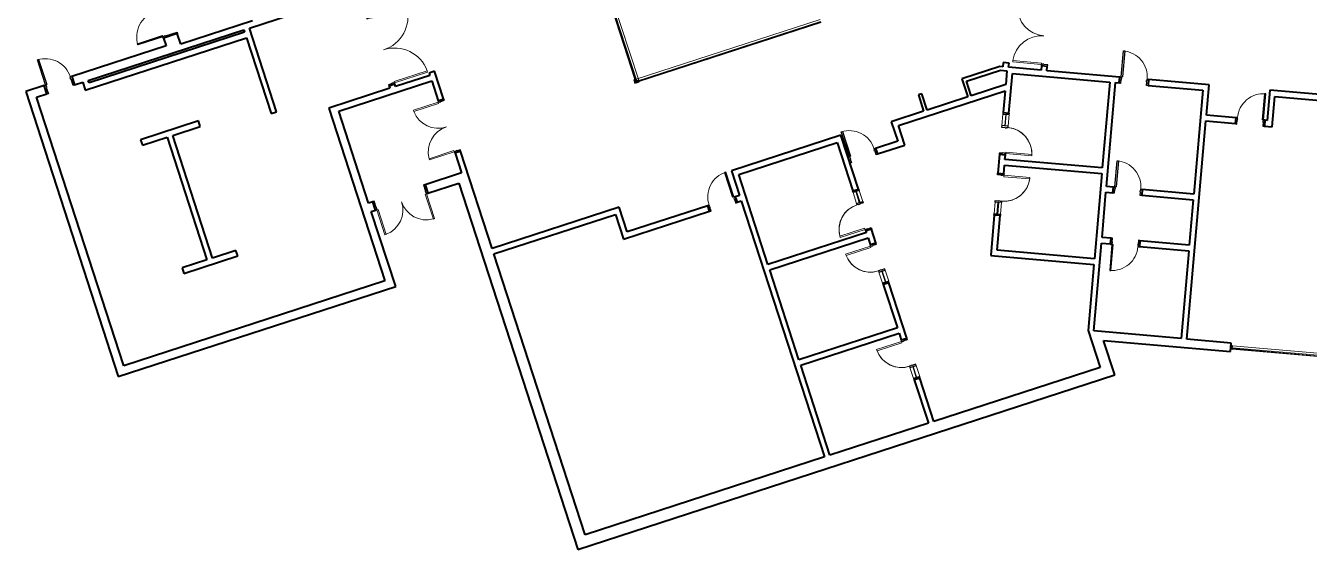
# Model space of a CAD drawing. Header units: inches. Extents: x -2539 to 788, y -163 to 1975.
# Drawn here: x -2390 to -616, y -163 to 560 of the extents above; entities that cross this region are included whole.
import ezdxf

# ---------------------------------------------------------------- set-up
doc = ezdxf.new("R2010")
doc.units = ezdxf.units.IN
doc.header["$MEASUREMENT"] = 0
for name, color, linetype, lineweight in [('A-DOOR', 31, 'Continuous', 15), ('A-DOOR-FRAM', 31, 'Continuous', 25), ('A-GLAZ-CURT', 52, 'Continuous', 9), ('A-GLAZ-CWMG', 51, 'Continuous', 9), ('A-WALL', 113, 'Continuous', 15), ('I-WALL', 2, 'Continuous', 15)]:
    doc.layers.add(name, color=color, linetype=linetype, lineweight=lineweight)

# ---------------------------------------------------------------- blocks, each defined once
blk = doc.blocks.new('Door-Single_CE_ - HM Door-2_ HM Frame-5133576-LEVEL 1 Map Export')
at = {"layer": 'A-DOOR'}
for p, q in [((18, 40.5), (16.25, 40.5)), ((16.25, 40.5), (16.25, 4.5)), ((18, 4.5), (18, 40.5)), ((16.25, 4.5), (18, 4.5))]:
    blk.add_line(p, q, dxfattribs=at)
at = {"layer": 'A-DOOR', "lineweight": 25}
for p, q in [((18, 40.5), (16.25, 40.5)), ((16.25, 40.5), (16.25, 4.5)), ((18, 4.5), (18, 40.5)), ((18, 4.5), (16.25, 4.5))]:
    blk.add_line(p, q, dxfattribs=at)
at = {"layer": 'A-DOOR', "lineweight": 9}
blk.add_arc((18, 4.5), 36, 90, 180.5, dxfattribs=at)
blk.add_arc((18, 4.5), 36, 90, 180.5, dxfattribs=at)
blk.add_arc((18, 4.5), 36, 90, 180.5, dxfattribs=at)
blk.add_arc((18, 4.5), 36, 90, 180.5, dxfattribs=at)
at = {"layer": 'A-DOOR-FRAM'}
for p, q in [((-18, 4.5), (-20, 4.5)), ((-20, 4.5), (-20, -4.5)), ((-18, 2.75), (-18, 4.5)), ((-17.5, 2.75), (-18, 2.75)), ((-18, -4.5), (-18, 0.75)), ((-18, 0.75), (-17.5, 0.75)), ((-17.5, 0.75), (-17.5, 2.75)), ((18, 2.75), (17.5, 2.75)), ((17.5, 2.75), (17.5, 0.75)), ((17.5, 0.75), (18, 0.75)), ((20, 4.5), (18, 4.5)), ((18, 4.5), (18, 2.75)), ((18, 0.75), (18, -4.5)), ((20, -4.5), (20, 4.5)), ((-20, -4.5), (-18, -4.5)), ((18, -4.5), (20, -4.5))]:
    blk.add_line(p, q, dxfattribs=at)
blk = doc.blocks.new('Door-Single_CE_ - HM Door-2_ HM Frame-5133232-LEVEL 1 Map Export')
at = {"layer": 'A-DOOR'}
for p, q in [((16.25, -40.5), (16.25, -4.5)), ((16.25, -4.5), (18, -4.5)), ((18, -4.5), (18, -40.5)), ((18, -40.5), (16.25, -40.5))]:
    blk.add_line(p, q, dxfattribs=at)
at = {"layer": 'A-DOOR', "lineweight": 25}
for p, q in [((16.25, -40.5), (16.25, -4.5)), ((18, -4.5), (16.25, -4.5)), ((18, -4.5), (18, -40.5)), ((18, -40.5), (16.25, -40.5))]:
    blk.add_line(p, q, dxfattribs=at)
at = {"layer": 'A-DOOR', "lineweight": 9}
blk.add_arc((18, -4.5), 36, 179.5, 270, dxfattribs=at)
blk.add_arc((18, -4.5), 36, 179.5, 270, dxfattribs=at)
blk.add_arc((18, -4.5), 36, 179.5, 270, dxfattribs=at)
blk.add_arc((18, -4.5), 36, 179.5, 270, dxfattribs=at)
at = {"layer": 'A-DOOR-FRAM'}
for p, q in [((-20, 4.5), (-18, 4.5)), ((-20, -4.5), (-20, 4.5)), ((-18, 4.5), (-18, -0.75)), ((18, 4.5), (20, 4.5)), ((18, -0.75), (18, 4.5)), ((20, 4.5), (20, -4.5)), ((-18, -4.5), (-20, -4.5)), ((-18, -0.75), (-17.5, -0.75)), ((-18, -2.75), (-18, -4.5)), ((-17.5, -2.75), (-18, -2.75)), ((-17.5, -0.75), (-17.5, -2.75)), ((17.5, -0.75), (18, -0.75)), ((17.5, -2.75), (17.5, -0.75)), ((18, -2.75), (17.5, -2.75)), ((18, -4.5), (18, -2.75)), ((20, -4.5), (18, -4.5))]:
    blk.add_line(p, q, dxfattribs=at)
blk = doc.blocks.new('System Panel - zGlazed-5170841-LEVEL 1 Map Export')
at = {"layer": 'A-GLAZ-CURT', "lineweight": 15}
for p, q in [((214, -0.5), (-214, -0.5)), ((-214, -0.5), (-214, -1.5)), ((-214, -1.5), (214, -1.5)), ((214, -1.5), (214, -0.5))]:
    blk.add_line(p, q, dxfattribs=at)
blk = doc.blocks.new('Rectangular Mullion - 4 1_2_ x 2_ Rectangular_CE_-5136554-LEVEL 1 Map Export')
at = {"layer": 'A-GLAZ-CWMG'}
for p, q in [((-296.5, 75.8), (-722.9, 113.1)), ((-296.1, 80.3), (-722.5, 117.6))]:
    blk.add_line(p, q, dxfattribs=at)
blk = doc.blocks.new('Rectangular Mullion - 4 1_2_ x 2_ Rectangular_CE_-5170843-LEVEL 1 Map Export')
at = {"layer": 'A-GLAZ-CWMG', "lineweight": 25}
for p, q in [((0, 2.25), (-2, 2.25)), ((-2, 2.25), (-2, -2.25)), ((0, -2.25), (0, 2.25)), ((-2, -2.25), (0, -2.25))]:
    blk.add_line(p, q, dxfattribs=at)
blk = doc.blocks.new('Door-Single_CE_ - HM Door-2_ HM Frame-5143902-LEVEL 1 Map Export')
at = {"layer": 'A-DOOR'}
for p, q in [((16.25, -46.5), (16.25, -10.5)), ((16.25, -10.5), (18, -10.5)), ((18, -10.5), (18, -46.5)), ((18, -46.5), (16.25, -46.5))]:
    blk.add_line(p, q, dxfattribs=at)
at = {"layer": 'A-DOOR', "lineweight": 25}
for p, q in [((16.25, -46.5), (16.25, -10.5)), ((18, -10.5), (16.25, -10.5)), ((18, -10.5), (18, -46.5)), ((18, -46.5), (16.25, -46.5))]:
    blk.add_line(p, q, dxfattribs=at)
at = {"layer": 'A-DOOR', "lineweight": 9}
blk.add_arc((18, -10.5), 36, 179.5, 270, dxfattribs=at)
blk.add_arc((18, -10.5), 36, 179.5, 270, dxfattribs=at)
blk.add_arc((18, -10.5), 36, 179.5, 270, dxfattribs=at)
blk.add_arc((18, -10.5), 36, 179.5, 270, dxfattribs=at)
at = {"layer": 'A-DOOR-FRAM'}
for p, q in [((-20, 10.5), (-18, 10.5)), ((-20, -10.5), (-20, 10.5)), ((-18, 10.5), (-18, -6.75)), ((18, 10.5), (20, 10.5)), ((18, -6.75), (18, 10.5)), ((20, 10.5), (20, -10.5)), ((-18, -10.5), (-20, -10.5)), ((-18, -6.75), (-17.5, -6.75)), ((-18, -8.75), (-18, -10.5)), ((-17.5, -8.75), (-18, -8.75)), ((-17.5, -6.75), (-17.5, -8.75)), ((17.5, -6.75), (18, -6.75)), ((17.5, -8.75), (17.5, -6.75)), ((18, -8.75), (17.5, -8.75)), ((18, -10.5), (18, -8.75)), ((20, -10.5), (18, -10.5))]:
    blk.add_line(p, q, dxfattribs=at)
blk = doc.blocks.new('Door-Single_CE_ - HM Door-2_ HM Frame-5145092-LEVEL 1 Map Export')
at = {"layer": 'A-DOOR'}
for p, q in [((16.25, -42.5), (16.25, -6.5)), ((16.25, -6.5), (18, -6.5)), ((18, -6.5), (18, -42.5)), ((18, -42.5), (16.25, -42.5))]:
    blk.add_line(p, q, dxfattribs=at)
at = {"layer": 'A-DOOR', "lineweight": 25}
for p, q in [((16.25, -42.5), (16.25, -6.5)), ((18, -6.5), (16.25, -6.5)), ((18, -6.5), (18, -42.5)), ((18, -42.5), (16.25, -42.5))]:
    blk.add_line(p, q, dxfattribs=at)
at = {"layer": 'A-DOOR', "lineweight": 9}
blk.add_arc((18, -6.5), 36, 179.5, 270, dxfattribs=at)
blk.add_arc((18, -6.5), 36, 179.5, 270, dxfattribs=at)
blk.add_arc((18, -6.5), 36, 179.5, 270, dxfattribs=at)
blk.add_arc((18, -6.5), 36, 179.5, 270, dxfattribs=at)
at = {"layer": 'A-DOOR-FRAM'}
for p, q in [((-20, 6.5), (-18, 6.5)), ((-20, -6.5), (-20, 6.5)), ((-18, 6.5), (-18, -2.75)), ((18, 6.5), (20, 6.5)), ((18, -2.75), (18, 6.5)), ((20, 6.5), (20, -6.5)), ((-18, -6.5), (-20, -6.5)), ((-18, -2.75), (-17.5, -2.75)), ((-18, -4.75), (-18, -6.5)), ((-17.5, -4.75), (-18, -4.75)), ((-17.5, -2.75), (-17.5, -4.75)), ((17.5, -2.75), (18, -2.75)), ((17.5, -4.75), (17.5, -2.75)), ((18, -4.75), (17.5, -4.75)), ((18, -6.5), (18, -4.75)), ((20, -6.5), (18, -6.5))]:
    blk.add_line(p, q, dxfattribs=at)
blk = doc.blocks.new('Door-Single-Sidelite_CE_ - WD Door-2_ HM Frame-Sidelite-5190575-LEVEL 1 Map Export')
at = {"layer": 'A-DOOR'}
for p, q in [((18, 40.5), (16, 40.5)), ((16, 40.5), (16, 4.5)), ((18, 4.5), (18, 40.5)), ((16, 4.5), (18, 4.5))]:
    blk.add_line(p, q, dxfattribs=at)
at = {"layer": 'A-DOOR', "lineweight": 25}
for p, q in [((-20, 0.125), (-36, 0.125)), ((-36, 0.125), (-36, -0.125)), ((-20, -0.125), (-20, 0.125)), ((-36, -0.125), (-20, -0.125))]:
    blk.add_line(p, q, dxfattribs=at)
at = {"layer": 'A-DOOR', "lineweight": 9}
for start, end in [(93.196373, 180.5), (90, 179.5)]:
    blk.add_arc((18, 4.5), 36, start, end, dxfattribs=at)
at = {"layer": 'A-DOOR-FRAM'}
for p, q in [((-36, 4.5), (-38, 4.5)), ((-38, 4.5), (-38, -4.5)), ((-36, -4.5), (-36, 4.5)), ((-18, 4.5), (-20, 4.5)), ((-20, 4.5), (-20, -4.5)), ((-18, 2.5), (-18, 4.5)), ((-17.5, 2.5), (-18, 2.5)), ((-18, -4.5), (-18, 0.5)), ((-18, 0.5), (-17.5, 0.5)), ((-17.5, 0.5), (-17.5, 2.5)), ((18, 2.5), (17.5, 2.5)), ((17.5, 2.5), (17.5, 0.5)), ((17.5, 0.5), (18, 0.5)), ((20, 4.5), (18, 4.5)), ((18, 4.5), (18, 2.5)), ((18, 0.5), (18, -4.5)), ((20, -4.5), (20, 4.5)), ((-38, -4.5), (-36, -4.5)), ((-20, -4.5), (-18, -4.5)), ((18, -4.5), (20, -4.5))]:
    blk.add_line(p, q, dxfattribs=at)
at = {"layer": 'A-DOOR-FRAM', "lineweight": 9}
for p, q in [((-36, 4.5), (-20, 4.5)), ((-20, -4.5), (-36, -4.5))]:
    blk.add_line(p, q, dxfattribs=at)
blk = doc.blocks.new('Door-Single-Sidelite_CE_ - WD Door-2_ HM Frame-Sidelite-5190960-LEVEL 1 Map Export')
at = {"layer": 'A-DOOR', "lineweight": 25}
for p, q in [((-36, -0.125), (-36, 0.125)), ((-36, 0.125), (-20, 0.125)), ((-20, 0.125), (-20, -0.125)), ((-20, -0.125), (-36, -0.125))]:
    blk.add_line(p, q, dxfattribs=at)
at = {"layer": 'A-DOOR'}
for p, q in [((16, -4.5), (18, -4.5)), ((16, -40.5), (16, -4.5)), ((18, -4.5), (18, -40.5)), ((18, -40.5), (16, -40.5))]:
    blk.add_line(p, q, dxfattribs=at)
at = {"layer": 'A-DOOR', "lineweight": 9}
for start, end in [(179.5, 266.803627), (180.5, 270)]:
    blk.add_arc((18, -4.5), 36, start, end, dxfattribs=at)
at = {"layer": 'A-DOOR-FRAM'}
for p, q in [((-38, 4.5), (-36, 4.5)), ((-38, -4.5), (-38, 4.5)), ((-36, 4.5), (-36, -4.5)), ((-20, 4.5), (-18, 4.5)), ((-20, -4.5), (-20, 4.5)), ((-18, 4.5), (-18, -0.5)), ((18, 4.5), (20, 4.5)), ((18, -0.5), (18, 4.5)), ((20, 4.5), (20, -4.5)), ((-36, -4.5), (-38, -4.5)), ((-18, -4.5), (-20, -4.5)), ((-18, -0.5), (-17.5, -0.5)), ((-18, -2.5), (-18, -4.5)), ((-17.5, -2.5), (-18, -2.5)), ((-17.5, -0.5), (-17.5, -2.5)), ((17.5, -0.5), (18, -0.5)), ((17.5, -2.5), (17.5, -0.5)), ((18, -2.5), (17.5, -2.5)), ((18, -4.5), (18, -2.5)), ((20, -4.5), (18, -4.5))]:
    blk.add_line(p, q, dxfattribs=at)
at = {"layer": 'A-DOOR-FRAM', "lineweight": 9}
for p, q in [((-20, 4.5), (-36, 4.5)), ((-36, -4.5), (-20, -4.5))]:
    blk.add_line(p, q, dxfattribs=at)
blk = doc.blocks.new('Door-Double_CE_ - HM Door-2_ HM Frame-5169052-LEVEL 1 Map Export')
at = {"layer": 'A-DOOR'}
for p, q in [((-46.25, 52.5), (-48, 52.5)), ((-48, 52.5), (-48, 4.5)), ((-46.25, 4.5), (-46.25, 52.5)), ((48, 52.5), (46.25, 52.5)), ((46.25, 52.5), (46.25, 4.5)), ((48, 4.5), (48, 52.5)), ((-48, 4.5), (-46.25, 4.5)), ((46.25, 4.5), (48, 4.5))]:
    blk.add_line(p, q, dxfattribs=at)
at = {"layer": 'A-DOOR', "lineweight": 9}
for centre, start, end in [((-48, 4.5), 359.5, 87.91007), ((48, 4.5), 92.08993, 180.5)]:
    blk.add_arc(centre, 48, start, end, dxfattribs=at)
at = {"layer": 'A-DOOR-FRAM'}
for p, q in [((-48, 4.5), (-50, 4.5)), ((-50, 4.5), (-50, -4.5)), ((-48, 2.75), (-48, 4.5)), ((-47.5, 2.75), (-48, 2.75)), ((-48, -4.5), (-48, 0.75)), ((-48, 0.75), (-47.5, 0.75)), ((-47.5, 0.75), (-47.5, 2.75)), ((48, 2.75), (47.5, 2.75)), ((47.5, 2.75), (47.5, 0.75)), ((47.5, 0.75), (48, 0.75)), ((50, 4.5), (48, 4.5)), ((48, 4.5), (48, 2.75)), ((48, 0.75), (48, -4.5)), ((50, -4.5), (50, 4.5)), ((-50, -4.5), (-48, -4.5)), ((48, -4.5), (50, -4.5))]:
    blk.add_line(p, q, dxfattribs=at)
blk = doc.blocks.new('Door-Double_CE_ - HM Door-2_ HM Frame-5172602-LEVEL 1 Map Export')
at = {"layer": 'A-DOOR'}
for p, q in [((-34.25, 42.5), (-36, 42.5)), ((-36, 42.5), (-36, 6.5)), ((-34.25, 6.5), (-34.25, 42.5)), ((36, 42.5), (34.25, 42.5)), ((34.25, 42.5), (34.25, 6.5)), ((36, 6.5), (36, 42.5)), ((-36, 6.5), (-34.25, 6.5)), ((34.25, 6.5), (36, 6.5))]:
    blk.add_line(p, q, dxfattribs=at)
at = {"layer": 'A-DOOR', "lineweight": 9}
for centre, start, end in [((-36, 6.5), 359.5, 87.20317), ((36, 6.5), 92.78611, 180.5)]:
    blk.add_arc(centre, 36, start, end, dxfattribs=at)
at = {"layer": 'A-DOOR-FRAM'}
for p, q in [((-36, 6.5), (-38, 6.5)), ((-38, 6.5), (-38, -6.5)), ((-36, 4.75), (-36, 6.5)), ((-35.5, 4.75), (-36, 4.75)), ((-36, -6.5), (-36, 2.75)), ((-36, 2.75), (-35.5, 2.75)), ((-35.5, 2.75), (-35.5, 4.75)), ((36, 4.75), (35.5, 4.75)), ((35.5, 4.75), (35.5, 2.75)), ((35.5, 2.75), (36, 2.75)), ((38, 6.5), (36, 6.5)), ((36, 6.5), (36, 4.75)), ((36, 2.75), (36, -6.5)), ((38, -6.5), (38, 6.5)), ((-38, -6.5), (-36, -6.5)), ((36, -6.5), (38, -6.5))]:
    blk.add_line(p, q, dxfattribs=at)
blk = doc.blocks.new('Door-Double_CE_ - HM Door-2_ HM Frame-5132339-LEVEL 1 Map Export')
at = {"layer": 'A-DOOR'}
for p, q in [((-34.25, 40.5), (-36, 40.5)), ((-36, 40.5), (-36, 4.5)), ((-34.25, 4.5), (-34.25, 40.5)), ((36, 40.5), (34.25, 40.5)), ((34.25, 40.5), (34.25, 4.5)), ((36, 4.5), (36, 40.5)), ((-36, 4.5), (-34.25, 4.5)), ((34.25, 4.5), (36, 4.5))]:
    blk.add_line(p, q, dxfattribs=at)
at = {"layer": 'A-DOOR', "lineweight": 9}
for centre, start, end in [((-36, 4.5), 359.5, 87.20317), ((36, 4.5), 92.78611, 180.5)]:
    blk.add_arc(centre, 36, start, end, dxfattribs=at)
at = {"layer": 'A-DOOR-FRAM'}
for p, q in [((-36, 4.5), (-38, 4.5)), ((-38, 4.5), (-38, -4.5)), ((-36, 2.75), (-36, 4.5)), ((-35.5, 2.75), (-36, 2.75)), ((-36, -4.5), (-36, 0.75)), ((-36, 0.75), (-35.5, 0.75)), ((-35.5, 0.75), (-35.5, 2.75)), ((36, 2.75), (35.5, 2.75)), ((35.5, 2.75), (35.5, 0.75)), ((35.5, 0.75), (36, 0.75)), ((38, 4.5), (36, 4.5)), ((36, 4.5), (36, 2.75)), ((36, 0.75), (36, -4.5)), ((38, -4.5), (38, 4.5)), ((-38, -4.5), (-36, -4.5)), ((36, -4.5), (38, -4.5))]:
    blk.add_line(p, q, dxfattribs=at)
blk = doc.blocks.new('Door-Double_CE_ - HM Door-2_ HM Frame-5176251-LEVEL 1 Map Export')
at = {"layer": 'A-DOOR'}
for p, q in [((-37.75, 44), (-39.5, 44)), ((-39.5, 44), (-39.5, 4.5)), ((-37.75, 4.5), (-37.75, 44)), ((39.5, 44), (37.75, 44)), ((37.75, 44), (37.75, 4.5)), ((39.5, 4.5), (39.5, 44)), ((-39.5, 4.5), (-37.75, 4.5)), ((37.75, 4.5), (39.5, 4.5))]:
    blk.add_line(p, q, dxfattribs=at)
at = {"layer": 'A-DOOR', "lineweight": 9}
for centre, start, end in [((-39.5, 4.5), 359.5, 87.46093), ((39.5, 4.5), 92.53907, 180.5)]:
    blk.add_arc(centre, 39.5, start, end, dxfattribs=at)
at = {"layer": 'A-DOOR-FRAM'}
for p, q in [((-39.5, 4.5), (-41.5, 4.5)), ((-41.5, 4.5), (-41.5, -4.5)), ((-39.5, 2.75), (-39.5, 4.5)), ((-39, 2.75), (-39.5, 2.75)), ((-39.5, -4.5), (-39.5, 0.75)), ((-39.5, 0.75), (-39, 0.75)), ((-39, 0.75), (-39, 2.75)), ((39.5, 2.75), (39, 2.75)), ((39, 2.75), (39, 0.75)), ((39, 0.75), (39.5, 0.75)), ((41.5, 4.5), (39.5, 4.5)), ((39.5, 4.5), (39.5, 2.75)), ((39.5, 0.75), (39.5, -4.5)), ((41.5, -4.5), (41.5, 4.5)), ((-41.5, -4.5), (-39.5, -4.5)), ((39.5, -4.5), (41.5, -4.5))]:
    blk.add_line(p, q, dxfattribs=at)
blk = doc.blocks.new('System Panel - zGlazed-5187562-LEVEL 1 Map Export')
at = {"layer": 'A-GLAZ-CURT', "lineweight": 15}
for p, q in [((134.25, 1.5), (-134.25, 1.5)), ((-134.25, 1.5), (-134.25, 0.5)), ((-134.25, 0.5), (134.25, 0.5)), ((134.25, 0.5), (134.25, 1.5))]:
    blk.add_line(p, q, dxfattribs=at)
blk = doc.blocks.new('Rectangular Mullion - 4 1_2_ x 2_ Rectangular_CE_-5187522-LEVEL 1 Map Export')
at = {"layer": 'A-GLAZ-CWMG'}
for p, q in [((-1546.2, 485.9), (-1292.3, 568.4)), ((-1542.2, 482.5), (-1290.9, 564.1)), ((-1547.6, 485.4), (-1547.2, 485.6))]:
    blk.add_line(p, q, dxfattribs=at)
blk = doc.blocks.new('Rectangular Mullion - 4 1_2_ x 2_ Rectangular_CE_-5187563-LEVEL 1 Map Export')
at = {"layer": 'A-GLAZ-CWMG', "lineweight": 25}
for p, q in [((-2, 2.25), (0, 2.25)), ((-2, -2.25), (-2, 2.25)), ((0, 2.25), (0, -2.25)), ((0, -2.25), (-2, -2.25))]:
    blk.add_line(p, q, dxfattribs=at)
blk = doc.blocks.new('System Panel - zGlazed-5187741-LEVEL 1 Map Export')
at = {"layer": 'A-GLAZ-CURT', "lineweight": 15}
for p, q in [((63.6, 1.5), (-63.6, 1.5)), ((-63.6, 1.5), (-63.6, 0.5)), ((-63.6, 0.5), (63.6, 0.5)), ((63.6, 0.5), (63.6, 1.5))]:
    blk.add_line(p, q, dxfattribs=at)
blk = doc.blocks.new('Rectangular Mullion - 4 1_2_ x 2_ Rectangular_CE_-5187737-LEVEL 1 Map Export')
at = {"layer": 'A-GLAZ-CWMG'}
for p, q in [((-1586.4, 604), (-1547.9, 485.4)), ((-1582.1, 605.4), (-1542.8, 484.4))]:
    blk.add_line(p, q, dxfattribs=at)
blk = doc.blocks.new('Rectangular Mullion - 4 1_2_ x 2_ Rectangular_CE_-5187564-LEVEL 1 Map Export')
at = {"layer": 'A-GLAZ-CWMG', "lineweight": 25}
for p, q in [((0, 2.25), (-2, 2.25)), ((-2, 2.25), (-2, -2.25)), ((0, -2.25), (0, 2.25)), ((-2, -2.25), (0, -2.25))]:
    blk.add_line(p, q, dxfattribs=at)

msp = doc.modelspace()

# ---------------------------------------------------------------- linework, layer by layer
at = {"layer": 'A-WALL', "color": 7, "lineweight": 40}
for p, q in [((-2080.7, 556.6), (-1929.5, 605.7)), ((-2303.3, 484.3), (-2088.3, 554.1)), ((-2087.2, 550.7), (-2302.1, 480.8)), ((-2076.5, 566.3), (-2175.4, 534.2)), ((-2088.3, 554.1), (-2087.2, 550.7)), ((-2043.1, 440.9), (-2080.7, 556.6)), ((-2307.3, 470.7), (-2084.7, 543)), ((-2180.2, 548.8), (-2199.2, 542.6)), ((-2199.2, 542.6), (-2195.7, 531.8)), ((-2175.4, 534.2), (-2180.2, 548.8)), ((-2084.7, 543), (-2050.7, 438.4)), ((-2195.7, 531.8), (-2326, 489.5)), ((-1824.7, 496.8), (-1832.3, 494.3)), ((-1812.3, 458.6), (-1824.7, 496.8)), ((-1039.1, 508.9), (-1039.6, 503)), ((-1031.1, 508.2), (-1039.1, 508.9)), ((-1034.1, 497.4), (-1035.7, 478.5)), ((-1031.7, 502.3), (-1031.1, 508.2)), ((-986.8, 498.3), (-1031.7, 502.3)), ((-986.3, 504.3), (-986.8, 498.3)), ((-978.3, 503.6), (-986.3, 504.3)), ((-978.9, 497.6), (-978.3, 503.6)), ((-878.2, 488.8), (-978.9, 497.6)), ((-2326, 489.5), (-2322.3, 478.1)), ((-2322.3, 478.1), (-2310.9, 481.8)), ((-2310.9, 481.8), (-2307.3, 470.7)), ((-2302.1, 480.8), (-2303.3, 484.3)), ((-1957.2, 441.9), (-1828.8, 483.6)), ((-1879.9, 478.9), (-1887.5, 476.4)), ((-1878.9, 475.8), (-1879.9, 478.9)), ((-1831.3, 491.2), (-1878.9, 475.8)), ((-1832.3, 494.3), (-1831.3, 491.2)), ((-1828.8, 483.6), (-1819.9, 456.1)), ((-1031.2, 439), (-1026.4, 493.8)), ((-1026.4, 493.8), (-891.9, 482)), ((-891.9, 482), (-902.3, 363.4)), ((-896.5, 337.8), (-883.9, 481.3)), ((-883.9, 481.3), (-878.9, 480.9)), ((-878.9, 480.9), (-878.2, 488.8)), ((-838.4, 485.3), (-839.1, 477.4)), ((-754.7, 478), (-838.4, 485.3)), ((-2364, 477.1), (-2389.7, 468.8)), ((-2389.7, 468.8), (-2261.8, 75.1)), ((-2374.6, 461.1), (-2360.3, 465.7)), ((-2360.3, 465.7), (-2364, 477.1)), ((-1886.5, 473.3), (-1971.1, 445.8)), ((-1887.5, 476.4), (-1886.5, 473.3)), ((-1183.7, 422), (-1036.5, 469.9)), ((-1088.2, 461.5), (-1144.4, 443.2)), ((-1035.7, 478.5), (-1083.5, 463)), ((-1036.5, 469.9), (-1039.1, 439.7)), ((-839.1, 477.4), (-763.4, 470.8)), ((-763.4, 470.8), (-775.9, 327.3)), ((-758.4, 436.2), (-754.7, 478)), ((-671, 470.7), (-674.7, 428.9)), ((-303.4, 438.5), (-671, 470.7)), ((-667.4, 420.2), (-663.8, 462)), ((-663.8, 462), (-312.1, 431.3)), ((-2254.1, 90.2), (-2374.6, 461.1)), ((-1971.1, 445.8), (-1893.6, 207.3)), ((-1819.9, 456.1), (-1812.3, 458.6)), ((-2151.1, 428.2), (-2230.9, 402.2)), ((-2148.6, 420.6), (-2151.1, 428.2)), ((-2050.7, 438.4), (-2043.1, 440.9)), ((-1915.9, 314.7), (-1957.2, 441.9)), ((-1149.1, 441.7), (-1193.8, 427.2)), ((-1193.8, 427.2), (-1185, 400.1)), ((-1039.1, 439.7), (-1031.2, 439)), ((-785.4, 126.9), (-759.1, 428.2)), ((-759.1, 428.2), (-718.2, 424.6)), ((-717.5, 432.6), (-758.4, 436.2)), ((-718.2, 424.6), (-717.5, 432.6)), ((-677.7, 429.1), (-678.4, 421.2)), ((-674.7, 428.9), (-677.7, 429.1)), ((-2186.6, 408.2), (-2148.6, 420.6)), ((-2131.6, 238.9), (-2186.6, 408.2)), ((-1263.4, 408.4), (-1414.6, 359.2)), ((-1239.3, 334.1), (-1263.4, 408.4)), ((-1174.9, 394.9), (-1183.7, 422)), ((-678.4, 421.2), (-667.4, 420.2)), ((-2230.9, 402.2), (-2228.5, 394.6)), ((-2228.5, 394.6), (-2194.2, 405.7)), ((-2194.2, 405.7), (-2139.2, 236.4)), ((-1404.6, 354.1), (-1268.5, 398.3)), ((-1268.5, 398.3), (-1246.9, 331.6)), ((-1185, 400.1), (-1215.4, 390.2)), ((-1215.4, 390.2), (-1213, 382.6)), ((-1213, 382.6), (-1174.9, 394.9)), ((-1788.8, 386.3), (-1796.4, 383.9)), ((-1796.4, 383.9), (-1787.5, 356.4)), ((-1745.2, 252.2), (-1788.8, 386.3)), ((-1044.2, 381.9), (-1046.5, 356)), ((-1036.2, 381.2), (-1044.2, 381.9)), ((-1036.8, 375.2), (-1036.2, 381.2)), ((-902.3, 363.4), (-1036.8, 375.2)), ((-1787.5, 356.4), (-1837.9, 340)), ((-1414.6, 359.2), (-1403.6, 325.4)), ((-1046.5, 356), (-1038.5, 355.3)), ((-1038.5, 355.3), (-1037.4, 367.2)), ((-1037.4, 367.2), (-903, 355.5)), ((-903, 355.5), (-913.2, 237.9)), ((-1837.9, 340), (-1834.2, 328.6)), ((-1834.2, 328.6), (-1791.4, 342.5)), ((-1791.4, 342.5), (-1627, -163.5)), ((-1364.2, 230), (-1404.6, 354.1)), ((-887, 337), (-896.5, 337.8)), ((-887.7, 329.1), (-887, 337)), ((-1403.6, 325.4), (-1409.3, 323.5)), ((-1409.3, 323.5), (-1406.9, 315.9)), ((-1246.9, 331.6), (-1239.3, 334.1)), ((-902.6, 267.4), (-897.2, 329.9)), ((-897.2, 329.9), (-887.7, 329.1)), ((-847.2, 333.5), (-847.9, 325.6)), ((-847.9, 325.6), (-776.6, 319.3)), ((-775.9, 327.3), (-847.2, 333.5)), ((-776.6, 319.3), (-782.1, 256.8)), ((-1910.2, 316.5), (-1915.9, 314.7)), ((-1912.2, 303.3), (-1906.5, 305.1)), ((-1878.5, 199.6), (-1912.2, 303.3)), ((-1906.5, 305.1), (-1910.2, 316.5)), ((-1569.6, 309.3), (-1745.2, 252.2)), ((-1558.5, 275), (-1569.6, 309.3)), ((-1563.7, 265), (-1444.9, 303.5)), ((-1447.4, 311.1), (-1558.5, 275)), ((-1444.9, 303.5), (-1447.4, 311.1)), ((-1406.9, 315.9), (-1401.2, 317.8)), ((-1401.2, 317.8), (-1286.2, -35.9)), ((-1742.8, 244.6), (-1574.8, 299.2)), ((-1574.8, 299.2), (-1563.7, 265)), ((-1051.5, 298.2), (-1056.4, 242.4)), ((-1043.6, 297.5), (-1051.5, 298.2)), ((-1047.7, 249.7), (-1043.6, 297.5)), ((-1228.2, 274.2), (-1364.2, 230)), ((-1361.8, 222.4), (-1225.8, 266.6)), ((-1221.3, 278.9), (-1229, 276.4)), ((-1229, 276.4), (-1228.2, 274.2)), ((-1225.8, 266.6), (-1222.8, 257.4)), ((-1215.2, 259.9), (-1221.3, 278.9)), ((-890.2, 266.3), (-902.6, 267.4)), ((-890.9, 258.3), (-890.2, 266.3)), ((-2099.3, 249.4), (-2131.6, 238.9)), ((-2096.8, 241.8), (-2099.3, 249.4)), ((-1222.8, 257.4), (-1215.2, 259.9)), ((-913.2, 237.9), (-1047.7, 249.7)), ((-914, 138.1), (-903.3, 259.4)), ((-903.3, 259.4), (-890.9, 258.3)), ((-850.3, 262.8), (-851, 254.8)), ((-851, 254.8), (-782.8, 248.9)), ((-782.1, 256.8), (-850.3, 262.8)), ((-782.8, 248.9), (-793.4, 127.6)), ((-2139.2, 236.4), (-2173.5, 225.3)), ((-2171, 217.7), (-2096.8, 241.8)), ((-1616.7, -143.3), (-1742.8, 244.6)), ((-1056.4, 242.4), (-913.9, 230)), ((-2173.5, 225.3), (-2171, 217.7)), ((-1321.4, 98.3), (-1361.8, 222.4)), ((-913.9, 230), (-921.9, 138.8)), ((-2261.8, 75.1), (-1878.5, 199.6)), ((-1893.6, 207.3), (-2254.1, 90.2)), ((-1197.2, 204.7), (-1204.9, 202.3)), ((-1204.9, 202.3), (-1185.4, 142.5)), ((-1172.4, 128.2), (-1197.2, 204.7)), ((-1185.4, 142.5), (-1321.4, 98.3)), ((-1319, 90.7), (-1183, 134.9)), ((-1183, 134.9), (-1180, 125.7)), ((-1180, 125.7), (-1172.4, 128.2)), ((-921.9, 138.8), (-921.9, 138.8)), ((-921.9, 138.8), (-905.3, 87.8)), ((-793.4, 127.6), (-914, 138.1)), ((-900.6, 124.9), (-725.2, 109.6)), ((-885.2, 77.6), (-900.6, 124.9)), ((-724.2, 121.5), (-785.4, 126.9)), ((-725.2, 109.6), (-724.2, 121.5)), ((-1278.6, -33.4), (-1319, 90.7)), ((-1627, -163.5), (-885.2, 77.6)), ((-1154.4, 73), (-1162.1, 70.5)), ((-1135, 13.2), (-1154.4, 73)), ((-905.3, 87.8), (-1135, 13.2)), ((-1162.1, 70.5), (-1142.6, 10.7)), ((-1142.6, 10.7), (-1278.6, -33.4)), ((-1286.2, -35.9), (-1616.7, -143.3))]:
    msp.add_line(p, q, dxfattribs=at)
at = {"layer": 'I-WALL', "color": 7, "lineweight": 40}
for p, q in [((-1043.7, 503.3), (-1096.3, 486.2)), ((-1090, 483), (-1043.1, 498.2)), ((-1039.6, 503), (-1043.7, 503.3)), ((-1043.1, 498.2), (-1034.1, 497.4)), ((-1096.3, 486.2), (-1088.2, 461.5)), ((-1083.5, 463), (-1090, 483)), ((-1151.6, 465.6), (-1156.4, 464.1)), ((-1156.4, 464.1), (-1149.1, 441.7)), ((-1144.4, 443.2), (-1151.6, 465.6))]:
    msp.add_line(p, q, dxfattribs=at)

# ---------------------------------------------------------------- block references
at = {"layer": 'A-DOOR', "lineweight": 9}
for name, p, rotation in [('Door-Single_CE_ - HM Door-2_ HM Frame-5143902-LEVEL 1 Map Export', (-2195.9, 564.8), 288.0000000000012), ('Door-Single_CE_ - HM Door-2_ HM Frame-5145092-LEVEL 1 Map Export', (-2343.2, 477.6), 198.0000000000012), ('Door-Single_CE_ - HM Door-2_ HM Frame-5133232-LEVEL 1 Map Export', (-858.7, 483.1), 175), ('Door-Single_CE_ - HM Door-2_ HM Frame-5133576-LEVEL 1 Map Export', (-698, 426.9), 355), ('Door-Single-Sidelite_CE_ - WD Door-2_ HM Frame-Sidelite-5190575-LEVEL 1 Map Export', (-1038.5, 401.5), 265.000000000001), ('Door-Single_CE_ - HM Door-2_ HM Frame-5133232-LEVEL 1 Map Export', (-1233.2, 380.2), 198.000000000001), ('Door-Single_CE_ - HM Door-2_ HM Frame-5133232-LEVEL 1 Map Export', (-867.4, 331.3), 175), ('Door-Single_CE_ - HM Door-2_ HM Frame-5133576-LEVEL 1 Map Export', (-1427.1, 313.5), 18.00000000000091), ('Door-Single-Sidelite_CE_ - WD Door-2_ HM Frame-Sidelite-5190960-LEVEL 1 Map Export', (-1044.2, 335.7), 85.00000000000095), ('Door-Single-Sidelite_CE_ - WD Door-2_ HM Frame-Sidelite-5190960-LEVEL 1 Map Export', (-1231.3, 296.7), 288.0000000000012), ('Door-Single_CE_ - HM Door-2_ HM Frame-5133576-LEVEL 1 Map Export', (-870.6, 260.5), 175), ('Door-Single-Sidelite_CE_ - WD Door-2_ HM Frame-Sidelite-5190575-LEVEL 1 Map Export', (-1212.8, 239.6), 108.0000000000011), ('Door-Single-Sidelite_CE_ - WD Door-2_ HM Frame-Sidelite-5190575-LEVEL 1 Map Export', (-1170, 107.9), 108.0000000000011)]:
    msp.add_blockref(name, p, dxfattribs=dict(at, rotation=rotation))
at = {"layer": 'A-DOOR'}
for name, p, rotation in [('Door-Double_CE_ - HM Door-2_ HM Frame-5169052-LEVEL 1 Map Export', (-1899.1, 525.2), 288.0000000000013), ('Door-Double_CE_ - HM Door-2_ HM Frame-5176251-LEVEL 1 Map Export', (-978.7, 545.3), 85.0000000000001), ('Door-Double_CE_ - HM Door-2_ HM Frame-5132339-LEVEL 1 Map Export', (-1804.4, 421.2), 108.0000000000012), ('Door-Double_CE_ - HM Door-2_ HM Frame-5172602-LEVEL 1 Map Export', (-1872.2, 322.6), 198.0000000000012)]:
    msp.add_blockref(name, p, dxfattribs=dict(at, rotation=rotation))
at = {"layer": 'A-GLAZ-CURT'}
for name, p, rotation in [('System Panel - zGlazed-5187741-LEVEL 1 Map Export', (-1564.6, 544.2), 108.000000000001), ('System Panel - zGlazed-5187562-LEVEL 1 Map Export', (-1419.3, 524.8), 198.000000000001), ('System Panel - zGlazed-5170841-LEVEL 1 Map Export', (-509.5, 96.7), 355)]:
    msp.add_blockref(name, p, dxfattribs=dict(at, rotation=rotation))
at = {"layer": 'A-GLAZ-CWMG'}
for name in ['Rectangular Mullion - 4 1_2_ x 2_ Rectangular_CE_-5187737-LEVEL 1 Map Export', 'Rectangular Mullion - 4 1_2_ x 2_ Rectangular_CE_-5187522-LEVEL 1 Map Export', 'Rectangular Mullion - 4 1_2_ x 2_ Rectangular_CE_-5136554-LEVEL 1 Map Export']:
    msp.add_blockref(name, (0, 0), dxfattribs=at)
at = {"layer": 'A-GLAZ-CWMG', "extrusion": (0, 0, -1), "rotation": 341.9999999999989}
msp.add_blockref('Rectangular Mullion - 4 1_2_ x 2_ Rectangular_CE_-5187563-LEVEL 1 Map Export', (1548.8, 482.7), dxfattribs=at)
at = {"layer": 'A-GLAZ-CWMG'}
for name, p, rotation in [('Rectangular Mullion - 4 1_2_ x 2_ Rectangular_CE_-5187564-LEVEL 1 Map Export', (-1544.3, 481.8), 288.000000000001), ('Rectangular Mullion - 4 1_2_ x 2_ Rectangular_CE_-5170843-LEVEL 1 Map Export', (-724.7, 115.5), 175)]:
    msp.add_blockref(name, p, dxfattribs=dict(at, rotation=rotation))

doc.saveas('drawing.dxf')
